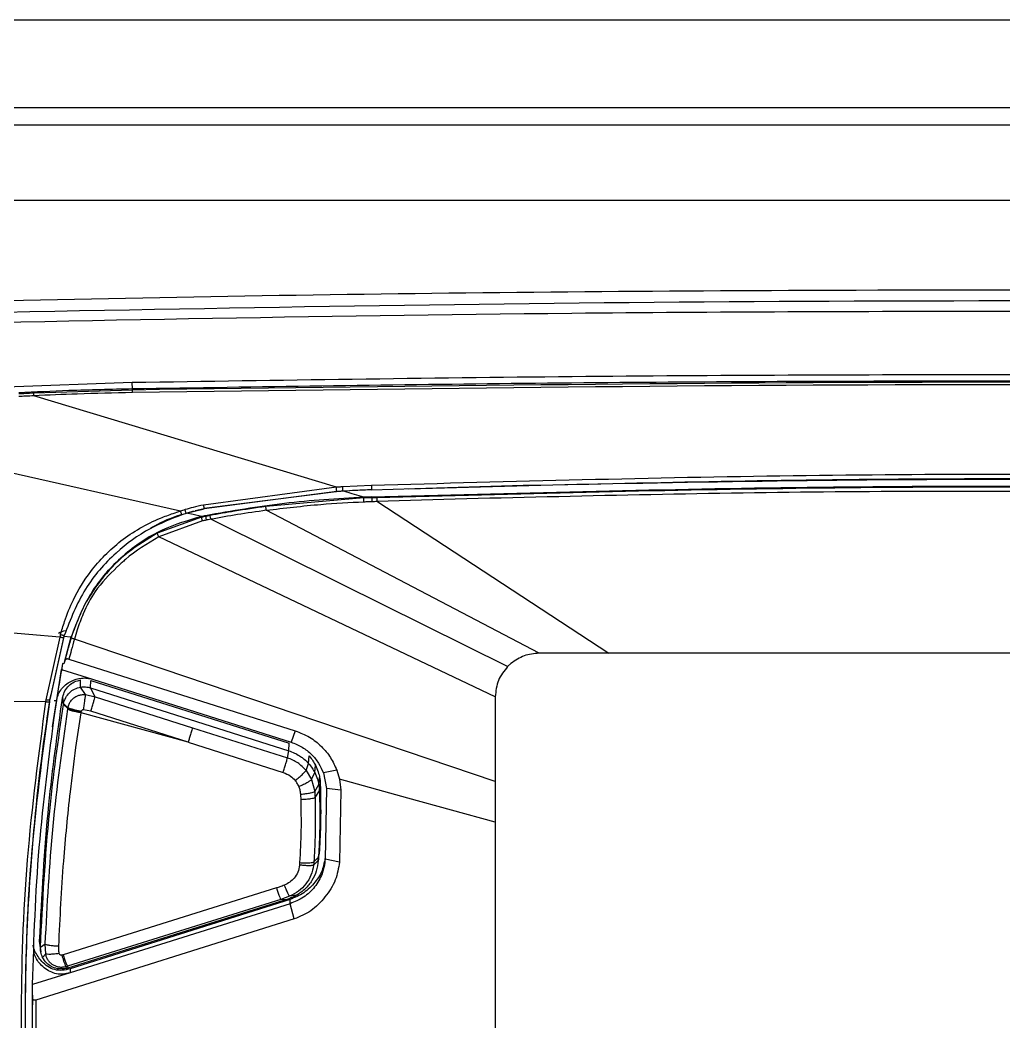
# Model space of a CAD drawing. Extents: x 409 to 498, y 628 to 778.
# Drawn here: x 450.586 to 453.391, y 648.216 to 651.072 of the extents above; entities that cross this region are included whole.
import ezdxf

# ---------------------------------------------------------------- set-up
doc = ezdxf.new("R2010")
doc.units = 0
doc.header["$MEASUREMENT"] = 0
doc.layers.add('1', color=4, linetype='Continuous')
doc.layers.add('GEOMETRY', color=4, linetype='Continuous', lineweight=25)

# ---------------------------------------------------------------- blocks, each defined once
blk = doc.blocks.new('2026_PULSE')
at = {"layer": 'GEOMETRY'}
for p, q in [((48.9714, 6.1118), (40.4886, 6.1118)), ((40.4886, 5.8628), (48.9714, 5.8628)), ((48.9714, 5.8126), (40.4886, 5.8126)), ((40.4886, 5.5983), (48.9714, 5.5983)), ((42.3291, 5.0782), (41.9688, 5.065)), ((42.3295, 5.0572), (42.0485, 5.0481)), ((42.3295, 5.0602), (42.3291, 5.0782)), ((42.3295, 5.0572), (42.3295, 5.0602)), ((42.9111, 4.78), (42.0489, 5.0407)), ((42.4669, 4.7121), (41.2895, 4.9767)), ((42.9111, 4.78), (42.532, 4.7293)), ((43.0108, 4.7851), (42.9291, 4.7812)), ((42.9298, 4.7695), (43.0112, 4.7734)), ((43.0112, 4.7728), (43.4432, 4.7856)), ((43.0112, 4.7735), (43.0112, 4.7728)), ((42.9119, 4.7676), (42.5343, 4.7183)), ((42.9183, 4.7681), (42.5344, 4.7191)), ((42.9891, 4.7495), (42.7099, 4.7251)), ((42.9119, 4.7683), (42.9298, 4.7695)), ((43.0118, 4.7525), (42.9891, 4.7517)), ((42.9891, 4.7495), (42.9891, 4.7517)), ((42.9891, 4.7495), (43.0118, 4.7504)), ((43.0118, 4.7504), (43.0118, 4.7525)), ((43.0118, 4.7504), (43.0259, 4.7508)), ((43.0262, 4.74), (43.2496, 4.747)), ((42.4826, 4.706), (42.5341, 4.7189)), ((42.5343, 4.7183), (42.5087, 4.7125)), ((43.4888, 4.3067), (42.7112, 4.7143)), ((43.0263, 4.74), (43.6871, 4.3067)), ((42.5269, 4.6946), (42.4005, 4.6487)), ((42.504, 4.7114), (42.4831, 4.7055)), ((42.5269, 4.6946), (42.5268, 4.6966)), ((42.5382, 4.6989), (42.5383, 4.697)), ((42.529, 4.6839), (42.405, 4.6388)), ((43.3638, 4.1829), (42.405, 4.6388)), ((42.1227, 4.3528), (41.5606, 4.399)), ((42.1227, 4.3528), (42.0828, 4.174)), ((42.1341, 4.3543), (42.0939, 4.175)), ((42.1332, 4.3511), (42.0969, 4.1884)), ((42.1246, 4.3594), (42.1227, 4.3528)), ((42.1545, 4.3526), (42.1341, 4.3543)), ((42.1545, 4.3526), (42.1342, 4.2767)), ((42.1545, 4.3524), (42.1545, 4.3526)), ((43.3638, 3.9413), (42.1643, 4.3469)), ((42.137, 4.2853), (42.1342, 4.2767)), ((42.1487, 4.2902), (42.7938, 4.0856)), ((43.6871, 4.3067), (43.4888, 4.3067)), ((45.9405, 4.3067), (43.6871, 4.3067)), ((42.1137, 4.1745), (42.1278, 4.2608)), ((42.1304, 4.2776), (42.1278, 4.2608)), ((42.1278, 4.2608), (42.2162, 4.2328)), ((42.1342, 4.2767), (42.1304, 4.2776)), ((43.4086, 4.2777), (43.3992, 4.2691)), ((42.182, 4.2103), (42.1817, 4.2307)), ((42.2102, 4.2082), (42.2109, 4.2287)), ((42.2109, 4.2287), (42.7763, 4.0508)), ((42.2162, 4.2327), (42.782, 4.0534)), ((42.1962, 4.1888), (42.182, 4.2103)), ((42.223, 4.1825), (42.2102, 4.2082)), ((42.2102, 4.2082), (42.7756, 4.0289)), ((41.8449, 4.1705), (42.082, 4.1691)), ((42.0828, 4.174), (42.082, 4.1691)), ((42.0969, 4.1884), (42.0936, 4.1737)), ((42.0939, 4.175), (42.0936, 4.1737)), ((42.113, 4.1719), (42.1048, 4.1173)), ((42.1128, 4.1703), (42.1126, 4.1719)), ((42.1129, 4.1694), (42.1137, 4.1745)), ((42.1327, 4.1608), (42.1304, 4.1792)), ((42.1332, 4.1636), (42.1309, 4.1821)), ((42.1962, 4.1888), (42.223, 4.1825)), ((42.223, 4.1825), (42.5006, 4.0944)), ((43.3638, 4.1829), (43.3638, 3.9413)), ((42.1022, 4.0968), (42.1129, 4.1694)), ((42.1327, 4.1608), (42.1332, 4.1636)), ((42.1455, 4.149), (42.1327, 4.1608)), ((42.1459, 4.1517), (42.1332, 4.1636)), ((42.1452, 4.1472), (42.1455, 4.149)), ((42.1459, 4.1517), (42.1455, 4.149)), ((42.2107, 4.1413), (42.1905, 4.1459)), ((42.4883, 4.0533), (42.2107, 4.1413)), ((42.1832, 4.1371), (42.1834, 4.1389)), ((42.4883, 4.0533), (42.1832, 4.1371)), ((42.1834, 4.1389), (42.1838, 4.1408)), ((42.5006, 4.0944), (42.7717, 4.0085)), ((42.7938, 4.0856), (42.782, 4.0533)), ((42.4883, 4.0533), (42.7593, 3.9673)), ((42.7717, 4.0085), (42.7756, 4.0289)), ((42.7756, 4.0289), (42.7763, 4.0508)), ((42.8314, 3.9928), (42.8332, 4.0141)), ((42.8245, 3.9728), (42.8314, 3.9928)), ((42.8245, 3.9728), (42.8404, 3.9469)), ((42.8491, 3.9669), (42.8514, 3.9877)), ((42.912, 3.9738), (42.874, 3.9655)), ((42.912, 3.9738), (42.9195, 3.9476)), ((42.8404, 3.9469), (42.8491, 3.9669)), ((42.8404, 3.9469), (42.8491, 3.9127)), ((42.874, 3.9655), (42.8826, 3.9212)), ((42.9195, 3.9476), (42.9232, 3.9169)), ((42.8491, 3.9127), (42.8608, 3.9323)), ((42.8501, 3.8958), (42.8627, 3.915)), ((42.8627, 3.915), (42.8651, 3.9348)), ((42.8826, 3.9212), (42.8793, 3.7199)), ((42.9232, 3.9169), (42.8826, 3.9212)), ((42.9232, 3.9169), (42.9199, 3.7115)), ((43.3638, 3.9413), (43.3638, 3.8255)), ((43.3638, 3.8255), (43.3638, 2.7022)), ((42.86, 3.7253), (42.8624, 3.7434)), ((42.8459, 3.7025), (42.8594, 3.7156)), ((42.8467, 3.7119), (42.86, 3.7253)), ((42.8587, 3.7084), (42.8612, 3.7281)), ((42.8594, 3.7156), (42.8619, 3.7353)), ((42.8785, 3.7116), (42.8803, 3.7256)), ((42.9199, 3.7115), (42.8793, 3.7199)), ((42.7401, 3.6377), (42.1321, 3.4471)), ((42.7525, 3.6052), (42.1445, 3.4145)), ((42.7726, 3.6061), (42.1455, 3.4095)), ((42.7789, 3.6049), (42.1525, 3.4073)), ((42.7776, 3.6141), (42.7525, 3.6052)), ((42.7525, 3.6052), (42.7726, 3.6061)), ((42.7977, 3.6171), (42.7776, 3.6141)), ((42.779, 3.5927), (42.7789, 3.6049)), ((42.779, 3.5929), (42.1517, 3.396)), ((42.7909, 3.5493), (42.779, 3.5928)), ((42.7909, 3.5493), (42.0543, 3.3183)), ((42.0674, 3.4683), (42.0651, 3.4865)), ((42.0663, 3.4737), (42.0651, 3.4865)), ((42.066, 3.4738), (42.0682, 3.4559)), ((42.0812, 3.478), (42.0674, 3.4683)), ((42.0825, 3.4496), (42.0812, 3.478)), ((42.0825, 3.4496), (42.0736, 3.4397)), ((42.1445, 3.4145), (42.1399, 3.4132)), ((42.1399, 3.4132), (42.1408, 3.4082)), ((42.1445, 3.4145), (42.1455, 3.4095)), ((42.1525, 3.4073), (42.1517, 3.396)), ((42.1517, 3.396), (42.0445, 3.3624)), ((42.0443, 3.3544), (42.0437, 3.3387)), ((42.044, 3.3387), (42.0445, 3.3264)), ((42.0442, 3.3387), (42.0443, 3.2777))]:
    blk.add_line(p, q, dxfattribs=at)
at = {"layer": 'GEOMETRY', "flags": 128}
for points in [[(42.9891, 4.7517), (42.9559, 4.7617), (42.9319, 4.7689)], [(42.5268, 4.6966), (42.5024, 4.7021), (42.4832, 4.7064)], [(43.3992, 4.2691), (42.9254, 4.5041), (42.5531, 4.6887)], [(42.1062, 4.1718), (42.11, 4.1718), (42.113, 4.1719)], [(42.8608, 3.9323), (42.8622, 3.9436), (42.8633, 3.9525)], [(43.3638, 3.8255), (43.115, 3.8939), (42.9195, 3.9476)]]:
    blk.add_lwpolyline(points, dxfattribs=at)
at = {"layer": 'GEOMETRY'}
for centre, radius, start, end in [((42.1918, 4.2062), 0.1735, 108.1511, 114.9969), ((42.3179, 3.4922), 0.1947, 193.7288, 203.9633)]:
    blk.add_arc(centre, radius, start, end, dxfattribs=at)
for points, knots in [([(48.3378, 5.2964), (47.6785, 5.3107), (46.3637, 5.3393), (44.5325, 5.3449), (42.8424, 5.3315), (41.8081, 5.3081), (41.2898, 5.2964)], [0, 0, 0, 0, 0.280654, 0.559718, 0.779346, 1, 1, 1, 1]), ([(48.2316, 5.2672), (47.4721, 5.2824), (45.9533, 5.3129), (43.6743, 5.3129), (42.1555, 5.2824), (41.3961, 5.2672)], [0, 0, 0, 0, 0.333334, 0.666666, 1, 1, 1, 1]), ([(48.231, 5.238), (47.5024, 5.2532), (46.3635, 5.277), (44.8138, 5.2823), (43.2642, 5.277), (42.1252, 5.2532), (41.3967, 5.238)], [0, 0, 0, 0, 0.319834, 0.5, 0.680165, 1, 1, 1, 1]), ([(47.2985, 5.0782), (46.8804, 5.0846), (46.0523, 5.0973), (44.8138, 5.1019), (43.5754, 5.0973), (42.7472, 5.0846), (42.3291, 5.0782)], [0, 0, 0, 0, 0.252409, 0.5, 0.747591, 1, 1, 1, 1]), ([(42.3295, 5.0602), (42.269, 5.0589), (42.161, 5.0565), (42.0531, 5.0513), (42.0056, 5.049)], [0, 0, 0, 0, 0.559592, 1, 1, 1, 1]), ([(47.2981, 5.0602), (46.9933, 5.0651), (46.3778, 5.0749), (45.4489, 5.082), (44.4574, 5.0832), (43.4168, 5.0772), (42.6894, 5.0658), (42.3295, 5.0602)], [0, 0, 0, 0, 0.184047, 0.371702, 0.560814, 0.782646, 1, 1, 1, 1]), ([(47.2981, 5.0572), (46.47, 5.0683), (44.8138, 5.0904), (43.1576, 5.0683), (42.3295, 5.0572)], [0, 0, 0, 0, 0.5, 1, 1, 1, 1]), ([(42.3296, 5.0499), (42.3296, 5.0509), (42.3295, 5.0529), (42.3295, 5.0551), (42.3295, 5.0566), (42.3295, 5.057), (42.3295, 5.0572)], [0, 0, 0, 0, 0.27493, 0.561047, 0.784829, 1, 1, 1, 1]), ([(47.298, 5.0499), (46.47, 5.061), (44.8138, 5.0833), (43.1577, 5.061), (42.3296, 5.0499)], [0, 0, 0, 0, 0.5, 1, 1, 1, 1]), ([(42.0485, 5.0481), (42.0405, 5.0477), (42.0262, 5.047), (42.0119, 5.0463), (42.0056, 5.046)], [0, 0, 0, 0, 0.560002, 1, 1, 1, 1]), ([(42.0489, 5.0407), (42.0409, 5.0403), (42.0266, 5.0396), (42.0123, 5.0389), (42.006, 5.0385)], [0, 0, 0, 0, 0.556852, 1, 1, 1, 1]), ([(42.0489, 5.0407), (42.0488, 5.0417), (42.0487, 5.0437), (42.0486, 5.046), (42.0486, 5.0474), (42.0485, 5.0479), (42.0485, 5.0481)], [0, 0, 0, 0, 0.2753858, 0.5616705, 0.785285, 1, 1, 1, 1]), ([(42.3296, 5.0499), (42.277, 5.0487), (42.1834, 5.0467), (42.0899, 5.0426), (42.0489, 5.0407)], [0, 0, 0, 0, 0.561413, 1, 1, 1, 1]), ([(46.6169, 4.7851), (46.2162, 4.796), (45.415, 4.8179), (44.2126, 4.8179), (43.4114, 4.796), (43.0108, 4.7851)], [0, 0, 0, 0, 0.333344, 0.666677, 1, 1, 1, 1]), ([(43.1166, 4.7759), (43.482, 4.7857), (44.2479, 4.8061), (45.3791, 4.8061), (46.1443, 4.7857), (46.5091, 4.776)], [0, 0, 0, 0, 0.323172, 0.677409, 1, 1, 1, 1]), ([(43.4432, 4.7856), (43.8976, 4.7944), (44.8066, 4.8119), (45.7155, 4.7946), (46.17, 4.786)], [0, 0, 0, 0, 0.5, 1, 1, 1, 1]), ([(42.9291, 4.7812), (42.9258, 4.7809), (42.9198, 4.7806), (42.9137, 4.7802), (42.9111, 4.78)], [0, 0, 0, 0, 0.5599994, 1, 1, 1, 1]), ([(42.9119, 4.7676), (42.9119, 4.7676), (42.9119, 4.7676), (42.9118, 4.7691), (42.9117, 4.7717), (42.9115, 4.7746), (42.9113, 4.7774), (42.9112, 4.7791), (42.9111, 4.78)], [0, 0, 0, 0, 0.171535, 0.36323, 0.564455, 0.720359, 0.866968, 1, 1, 1, 1]), ([(42.9299, 4.7688), (42.9299, 4.7688), (42.9299, 4.7688), (42.9298, 4.7703), (42.9297, 4.7728), (42.9295, 4.7758), (42.9293, 4.7786), (42.9292, 4.7803), (42.9291, 4.7812)], [0, 0, 0, 0, 0.171512, 0.363198, 0.564429, 0.720342, 0.866961, 1, 1, 1, 1]), ([(43.0112, 4.7727), (42.9962, 4.7721), (42.9691, 4.7711), (42.942, 4.7695), (42.9299, 4.7688)], [0, 0, 0, 0, 0.552789, 1, 1, 1, 1]), ([(43.0108, 4.7851), (43.0108, 4.7844), (43.0108, 4.7829), (43.0109, 4.7805), (43.011, 4.7781), (43.0111, 4.7759), (43.0112, 4.7742), (43.0112, 4.7731), (43.0112, 4.7726), (43.0112, 4.7727), (43.0112, 4.7728)], [0, 0, 0, 0, 0.113242, 0.236738, 0.367999, 0.50326, 0.63801, 0.767836, 0.889227, 1, 1, 1, 1]), ([(43.0118, 4.7525), (43.4131, 4.7634), (44.2129, 4.7849), (45.4147, 4.7849), (46.2145, 4.7634), (46.6158, 4.7525)], [0, 0, 0, 0, 0.334098, 0.665902, 1, 1, 1, 1]), ([(43.0259, 4.7508), (43.4241, 4.7615), (44.2176, 4.7827), (45.41, 4.7827), (46.2036, 4.7615), (46.6017, 4.7508)], [0, 0, 0, 0, 0.334092, 0.665908, 1, 1, 1, 1]), ([(43.2496, 4.747), (43.5996, 4.7555), (44.2997, 4.7724), (45, 4.7688), (45.3501, 4.7671)], [0, 0, 0, 0, 0.499998, 1, 1, 1, 1]), ([(42.9891, 4.7517), (42.9134, 4.7471), (42.7622, 4.738), (42.6129, 4.7119), (42.5382, 4.6989)], [0, 0, 0, 0, 0.4999132, 1, 1, 1, 1]), ([(42.9299, 4.7688), (42.9265, 4.7686), (42.9205, 4.7682), (42.9145, 4.7678), (42.9119, 4.7676)], [0, 0, 0, 0, 0.5599839, 1, 1, 1, 1]), ([(42.9895, 4.7387), (42.9894, 4.7401), (42.9893, 4.7429), (42.9892, 4.7464), (42.9891, 4.7487), (42.9891, 4.7492), (42.9891, 4.7495)], [0, 0, 0, 0, 0.271071, 0.5619961, 0.7886551, 1, 1, 1, 1]), ([(43.0118, 4.7504), (43.0118, 4.75), (43.0118, 4.7492), (43.0119, 4.7462), (43.012, 4.7428), (43.0121, 4.7406), (43.0121, 4.7396)], [0, 0, 0, 0, 0.271226, 0.562185, 0.788778, 1, 1, 1, 1]), ([(43.0259, 4.7508), (43.0259, 4.7504), (43.0259, 4.7496), (43.026, 4.7467), (43.0261, 4.7433), (43.0262, 4.7411), (43.0262, 4.74)], [0, 0, 0, 0, 0.271235, 0.562203, 0.788793, 1, 1, 1, 1]), ([(42.4797, 4.7162), (42.4773, 4.7155), (42.473, 4.7141), (42.4687, 4.7127), (42.4669, 4.7121)], [0, 0, 0, 0, 0.559975, 1, 1, 1, 1]), ([(42.532, 4.7293), (42.5221, 4.7272), (42.5045, 4.7235), (42.4873, 4.7184), (42.4797, 4.7162)], [0, 0, 0, 0, 0.559961, 1, 1, 1, 1]), ([(42.4828, 4.7062), (42.4828, 4.7064), (42.4826, 4.707), (42.4819, 4.7092), (42.4808, 4.7125), (42.4801, 4.715), (42.4797, 4.7162)], [0, 0, 0, 0, 0.140729, 0.410859, 0.720526, 1, 1, 1, 1]), ([(42.532, 4.7293), (42.5322, 4.7283), (42.5326, 4.7261), (42.5333, 4.7229), (42.5339, 4.7201), (42.5343, 4.7183), (42.5343, 4.7183), (42.5343, 4.7183)], [0, 0, 0, 0, 0.1775347, 0.3715886, 0.5717613, 0.7982283, 1, 1, 1, 1]), ([(42.7099, 4.7251), (42.6802, 4.7208), (42.6272, 4.7133), (42.5744, 4.7037), (42.5513, 4.6994)], [0, 0, 0, 0, 0.559995, 1, 1, 1, 1]), ([(42.7112, 4.7143), (42.6837, 4.7104), (42.6308, 4.7029), (42.5782, 4.6933), (42.5531, 4.6887)], [0, 0, 0, 0, 0.52082, 1, 1, 1, 1]), ([(42.7112, 4.7143), (42.711, 4.7156), (42.7107, 4.7185), (42.7102, 4.7219), (42.71, 4.7242), (42.71, 4.7248), (42.7099, 4.7251)], [0, 0, 0, 0, 0.270998, 0.56198, 0.788685, 1, 1, 1, 1]), ([(42.7112, 4.7143), (42.763, 4.7206), (42.8555, 4.7318), (42.9485, 4.7366), (42.9895, 4.7387)], [0, 0, 0, 0, 0.55999, 1, 1, 1, 1]), ([(42.9895, 4.7387), (42.9937, 4.7389), (43.0013, 4.7392), (43.0088, 4.7394), (43.0121, 4.7396)], [0, 0, 0, 0, 0.56, 1, 1, 1, 1]), ([(43.0121, 4.7396), (43.0148, 4.7396), (43.0195, 4.7398), (43.0242, 4.74), (43.0262, 4.74)], [0, 0, 0, 0, 0.56, 1, 1, 1, 1]), ([(42.1246, 4.3594), (42.1283, 4.372), (42.1384, 4.4061), (42.1636, 4.4684), (42.2132, 4.5497), (42.2953, 4.6329), (42.3807, 4.682), (42.4406, 4.7037), (42.4599, 4.7099), (42.4669, 4.7121)], [0, 0, 0, 0, 0.0770597, 0.2078361, 0.3925511, 0.6299511, 0.8820463, 0.9576271, 1, 1, 1, 1]), ([(42.4705, 4.7015), (42.4397, 4.6894), (42.3717, 4.6627), (42.2762, 4.5922), (42.187, 4.4907), (42.1529, 4.4032), (42.1351, 4.3577)], [0, 0, 0, 0, 0.198187, 0.436446, 0.706662, 1, 1, 1, 1]), ([(42.5268, 4.6966), (42.4886, 4.6854), (42.4072, 4.6617), (42.2975, 4.5865), (42.2048, 4.4822), (42.1711, 4.3956), (42.1545, 4.3526)], [0, 0, 0, 0, 0.223228, 0.475662, 0.73994, 1, 1, 1, 1]), ([(42.4702, 4.7022), (42.4683, 4.7016), (42.4415, 4.6929), (42.4106, 4.681), (42.3847, 4.6646), (42.3809, 4.6621)], [0, 0, 0, 0, 0.060763, 0.86145, 1, 1, 1, 1]), ([(42.4705, 4.7015), (42.4705, 4.7015), (42.4705, 4.7015), (42.47, 4.7028), (42.4692, 4.7051), (42.4681, 4.7084), (42.4672, 4.7109), (42.4669, 4.7121)], [0, 0, 0, 0, 0.173797, 0.365181, 0.564706, 0.793458, 1, 1, 1, 1]), ([(42.4831, 4.7055), (42.4808, 4.7048), (42.4766, 4.7035), (42.4724, 4.7021), (42.4705, 4.7015)], [0, 0, 0, 0, 0.554883, 1, 1, 1, 1]), ([(42.4831, 4.7055), (42.4831, 4.7055), (42.4831, 4.7054), (42.4829, 4.706), (42.4828, 4.7062)], [0, 0, 0, 0, 0.66525, 1, 1, 1, 1]), ([(42.5382, 4.6989), (42.5361, 4.6985), (42.5323, 4.6977), (42.5285, 4.6969), (42.5268, 4.6966)], [0, 0, 0, 0, 0.556861, 1, 1, 1, 1]), ([(42.5383, 4.697), (42.5362, 4.6965), (42.5324, 4.6958), (42.5286, 4.695), (42.5269, 4.6946)], [0, 0, 0, 0, 0.559998, 1, 1, 1, 1]), ([(42.529, 4.6839), (42.5287, 4.6852), (42.5281, 4.688), (42.5274, 4.6915), (42.527, 4.6938), (42.5269, 4.6943), (42.5269, 4.6946)], [0, 0, 0, 0, 0.270774, 0.561806, 0.788628, 1, 1, 1, 1]), ([(42.5402, 4.6862), (42.5381, 4.6858), (42.5343, 4.6851), (42.5306, 4.6843), (42.529, 4.6839)], [0, 0, 0, 0, 0.560038, 1, 1, 1, 1]), ([(42.5513, 4.6994), (42.5488, 4.699), (42.5445, 4.6981), (42.5402, 4.6973), (42.5383, 4.697)], [0, 0, 0, 0, 0.559997, 1, 1, 1, 1]), ([(42.5383, 4.697), (42.5384, 4.6966), (42.5384, 4.6957), (42.5389, 4.6928), (42.5395, 4.6894), (42.54, 4.6872), (42.5402, 4.6862)], [0, 0, 0, 0, 0.271139, 0.562255, 0.788923, 1, 1, 1, 1]), ([(42.5531, 4.6887), (42.5507, 4.6882), (42.5464, 4.6874), (42.5421, 4.6866), (42.5402, 4.6862)], [0, 0, 0, 0, 0.554774, 1, 1, 1, 1]), ([(42.5531, 4.6887), (42.5528, 4.69), (42.5523, 4.6928), (42.5517, 4.6963), (42.5513, 4.6986), (42.5513, 4.6991), (42.5513, 4.6994)], [0, 0, 0, 0, 0.271065, 0.562159, 0.788857, 1, 1, 1, 1]), ([(42.4005, 4.6487), (42.372, 4.6317), (42.3151, 4.5976), (42.2452, 4.5264), (42.1886, 4.4445), (42.1662, 4.3824), (42.155, 4.3514)], [0, 0, 0, 0, 0.25, 0.499978, 0.749976, 1, 1, 1, 1]), ([(42.405, 4.6388), (42.372, 4.6189), (42.3351, 4.5967), (42.3015, 4.5669), (42.2959, 4.5617), (42.2912, 4.5572), (42.2651, 4.5332), (42.2242, 4.4908), (42.1915, 4.4268), (42.1741, 4.3804), (42.1669, 4.3558), (42.1643, 4.3469)], [0, 0, 0, 0, 0.295047, 0.328286, 0.345263, 0.354138, 0.37872, 0.617754, 0.801777, 0.928551, 1, 1, 1, 1]), ([(42.405, 4.6388), (42.4044, 4.64), (42.4031, 4.6426), (42.4016, 4.6457), (42.4007, 4.6479), (42.4006, 4.6484), (42.4005, 4.6487)], [0, 0, 0, 0, 0.270715, 0.561902, 0.788786, 1, 1, 1, 1]), ([(42.1332, 4.3511), (42.1331, 4.351), (42.1328, 4.3508), (42.1314, 4.3509), (42.1291, 4.3512), (42.1261, 4.3519), (42.1238, 4.3525), (42.1227, 4.3528)], [0, 0, 0, 0, 0.1760758, 0.3666814, 0.5638517, 0.7910744, 1, 1, 1, 1]), ([(42.1351, 4.3577), (42.1349, 4.3575), (42.1346, 4.3574), (42.1333, 4.3574), (42.1319, 4.3576), (42.1302, 4.3579), (42.1278, 4.3585), (42.1259, 4.359), (42.1246, 4.3594)], [0, 0, 0, 0, 0.23861, 0.367814, 0.499995, 0.632178, 0.761383, 1, 1, 1, 1]), ([(42.1351, 4.3577), (42.1347, 4.3565), (42.1341, 4.3543), (42.1335, 4.3521), (42.1332, 4.3511)], [0, 0, 0, 0, 0.56, 1, 1, 1, 1]), ([(42.155, 4.3514), (42.1514, 4.3391), (42.145, 4.3172), (42.1395, 4.2951), (42.137, 4.2853)], [0, 0, 0, 0, 0.559999, 1, 1, 1, 1]), ([(42.1643, 4.3469), (42.1612, 4.3364), (42.1557, 4.3175), (42.1509, 4.2985), (42.1487, 4.2902)], [0, 0, 0, 0, 0.559986, 1, 1, 1, 1]), ([(42.155, 4.3514), (42.1549, 4.3516), (42.1548, 4.3521), (42.1546, 4.3523), (42.1545, 4.3524)], [0, 0, 0, 0, 0.527075, 1, 1, 1, 1]), ([(42.1643, 4.3469), (42.1631, 4.3473), (42.1607, 4.3481), (42.1576, 4.3495), (42.1554, 4.3506), (42.1551, 4.3512), (42.155, 4.3514)], [0, 0, 0, 0, 0.240752, 0.499997, 0.759241, 1, 1, 1, 1]), ([(42.137, 4.2853), (42.1376, 4.2864), (42.1387, 4.2885), (42.1413, 4.2907), (42.1431, 4.2915), (42.1438, 4.2915), (42.1449, 4.2913), (42.1466, 4.2908), (42.148, 4.2904), (42.1487, 4.2902)], [0, 0, 0, 0, 0.315829, 0.650476, 0.670316, 0.696605, 0.770837, 0.873559, 1, 1, 1, 1]), ([(43.4888, 4.3067), (43.4742, 4.3054), (43.4448, 4.3027), (43.4207, 4.2861), (43.4086, 4.2777)], [0, 0, 0, 0, 0.498784, 1, 1, 1, 1]), ([(42.1304, 4.2776), (42.1274, 4.2601), (42.1214, 4.225), (42.1158, 4.1897), (42.113, 4.172), (42.113, 4.1719)], [0, 0, 0, 0, 0.498513, 0.997072, 1, 1, 1, 1]), ([(43.3992, 4.2691), (43.3891, 4.2565), (43.3688, 4.2311), (43.3655, 4.199), (43.3638, 4.1829)], [0, 0, 0, 0, 0.500056, 1, 1, 1, 1]), ([(42.1137, 4.1745), (42.1153, 4.1801), (42.1184, 4.1909), (42.1272, 4.2054), (42.1391, 4.2175), (42.1577, 4.2297), (42.1793, 4.2362), (42.2008, 4.2366), (42.2111, 4.234), (42.2162, 4.2327)], [0, 0, 0, 0, 0.131449, 0.256996, 0.383093, 0.516111, 0.759671, 0.881341, 1, 1, 1, 1]), ([(42.1309, 4.1821), (42.1327, 4.1881), (42.1363, 4.2), (42.1481, 4.2148), (42.1635, 4.2261), (42.1756, 4.2292), (42.1817, 4.2307)], [0, 0, 0, 0, 0.249906, 0.499689, 0.749375, 1, 1, 1, 1]), ([(42.1332, 4.1636), (42.1349, 4.1693), (42.1383, 4.1808), (42.1497, 4.195), (42.1644, 4.2058), (42.1762, 4.2088), (42.182, 4.2103)], [0, 0, 0, 0, 0.249972, 0.499978, 0.75009, 1, 1, 1, 1]), ([(42.182, 4.2103), (42.1868, 4.2108), (42.1963, 4.2118), (42.2055, 4.2094), (42.2102, 4.2082)], [0, 0, 0, 0, 0.499089, 1, 1, 1, 1]), ([(42.0934, 4.1715), (42.0885, 4.1387), (42.0639, 3.9744), (42.0361, 3.7003), (42.0213, 3.3494), (42.0261, 3.0207), (42.0481, 2.6913), (42.0784, 2.4724), (42.0936, 2.363)], [0, 0, 0, 0, 0.05488, 0.274513, 0.454775, 0.635037, 0.817518, 1, 1, 1, 1]), ([(42.0651, 3.4865), (42.0718, 3.6163), (42.0837, 3.8482), (42.1161, 4.0781), (42.1304, 4.1792)], [0, 0, 0, 0, 0.56, 1, 1, 1, 1]), ([(42.0936, 4.1737), (42.0934, 4.1736), (42.0931, 4.1733), (42.0917, 4.1732), (42.0903, 4.1732), (42.0886, 4.1733), (42.0861, 4.1735), (42.0841, 4.1738), (42.0828, 4.174)], [0, 0, 0, 0, 0.23855, 0.367733, 0.499906, 0.632093, 0.761316, 1, 1, 1, 1]), ([(42.0936, 4.1737), (42.0935, 4.1728), (42.0932, 4.1712), (42.093, 4.1695), (42.0928, 4.1688)], [0, 0, 0, 0, 0.559998, 1, 1, 1, 1]), ([(42.1304, 4.1792), (42.1305, 4.1798), (42.1307, 4.1808), (42.1309, 4.1817), (42.1309, 4.1821)], [0, 0, 0, 0, 0.56, 1, 1, 1, 1]), ([(42.1459, 4.1517), (42.1468, 4.1552), (42.1484, 4.1618), (42.1541, 4.1715), (42.1626, 4.1802), (42.1734, 4.1862), (42.1849, 4.1893), (42.1922, 4.189), (42.1962, 4.1888)], [0, 0, 0, 0, 0.159099, 0.294057, 0.488798, 0.681926, 0.826019, 1, 1, 1, 1]), ([(42.1905, 4.1459), (42.1911, 4.1503), (42.1923, 4.1594), (42.1941, 4.1724), (42.1955, 4.1831), (42.196, 4.1869), (42.1962, 4.1888)], [0, 0, 0, 0, 0.24248, 0.5000022, 0.757523, 1, 1, 1, 1]), ([(42.2107, 4.1413), (42.212, 4.1455), (42.2147, 4.1541), (42.2185, 4.1665), (42.2215, 4.1768), (42.2225, 4.1806), (42.223, 4.1825)], [0, 0, 0, 0, 0.242049, 0.499112, 0.756658, 1, 1, 1, 1]), ([(42.0821, 4.1691), (42.0622, 4.019), (42.0225, 3.7187), (42.0076, 3.2644), (42.0226, 2.8101), (42.0624, 2.5099), (42.0823, 2.3597)], [0, 0, 0, 0, 0.25, 0.499999, 0.749997, 1, 1, 1, 1]), ([(42.0674, 3.4683), (42.074, 3.5981), (42.0859, 3.8299), (42.1184, 4.0597), (42.1327, 4.1608)], [0, 0, 0, 0, 0.559996, 1, 1, 1, 1]), ([(42.0812, 3.478), (42.087, 3.59), (42.0988, 3.8139), (42.1297, 4.0361), (42.1452, 4.1472)], [0, 0, 0, 0, 0.500004, 1, 1, 1, 1]), ([(42.082, 4.1691), (42.083, 4.1689), (42.085, 4.1686), (42.0878, 4.1684), (42.0905, 4.1683), (42.0924, 4.1684), (42.0927, 4.1687), (42.0928, 4.1688)], [0, 0, 0, 0, 0.176057, 0.36664, 0.563796, 0.791029, 1, 1, 1, 1]), ([(42.1832, 4.1371), (42.1784, 4.1379), (42.1685, 4.1396), (42.1566, 4.1425), (42.1486, 4.1452), (42.1463, 4.1465), (42.1452, 4.1472)], [0, 0, 0, 0, 0.27299, 0.56173, 0.78701, 1, 1, 1, 1]), ([(42.1835, 4.1389), (42.1786, 4.1397), (42.1687, 4.1414), (42.1569, 4.1443), (42.1489, 4.147), (42.1466, 4.1483), (42.1455, 4.149)], [0, 0, 0, 0, 0.27299, 0.56173, 0.787009, 1, 1, 1, 1]), ([(42.1838, 4.1408), (42.1804, 4.1415), (42.1734, 4.1428), (42.1623, 4.1456), (42.1537, 4.1482), (42.1482, 4.1503), (42.1467, 4.1513), (42.1459, 4.1517)], [0, 0, 0, 0, 0.194199, 0.398142, 0.686708, 0.842372, 1, 1, 1, 1]), ([(42.1905, 4.1459), (42.1901, 4.1459), (42.1894, 4.146), (42.1879, 4.1457), (42.1862, 4.1447), (42.1848, 4.1433), (42.184, 4.1419), (42.1838, 4.1412), (42.1838, 4.1408)], [0, 0, 0, 0, 0.1148886, 0.2314341, 0.4886369, 0.7521274, 0.8756753, 1, 1, 1, 1]), ([(42.1196, 3.4722), (42.1236, 3.5527), (42.1309, 3.6996), (42.1496, 3.8881), (42.1671, 4.0291), (42.1782, 4.104), (42.1832, 4.1371)], [0, 0, 0, 0, 0.3620253, 0.6602164, 0.8497903, 1, 1, 1, 1]), ([(42.5006, 4.0944), (42.5001, 4.0923), (42.4989, 4.0879), (42.4956, 4.0766), (42.4919, 4.0645), (42.4894, 4.0569), (42.4883, 4.0533)], [0, 0, 0, 0, 0.2728001, 0.5617777, 0.7871983, 1, 1, 1, 1]), ([(42.7938, 4.0856), (42.8077, 4.0802), (42.835, 4.0695), (42.8687, 4.0426), (42.8955, 4.0108), (42.9065, 3.986), (42.912, 3.9738)], [0, 0, 0, 0, 0.264448, 0.517547, 0.761335, 1, 1, 1, 1]), ([(42.7756, 4.0289), (42.7861, 4.0248), (42.7985, 4.0198), (42.8123, 4.0103), (42.8212, 4.0034), (42.8275, 3.9969), (42.8314, 3.9928)], [0, 0, 0, 0, 0.499722, 0.593479, 0.749956, 1, 1, 1, 1]), ([(42.7819, 4.0533), (42.7928, 4.049), (42.8141, 4.0406), (42.8405, 4.0193), (42.8613, 3.9944), (42.8698, 3.975), (42.874, 3.9655)], [0, 0, 0, 0, 0.265097, 0.518385, 0.761945, 1, 1, 1, 1]), ([(42.7593, 3.9673), (42.7607, 3.9715), (42.7634, 3.9802), (42.7672, 3.9925), (42.7702, 4.0028), (42.7712, 4.0066), (42.7717, 4.0085)], [0, 0, 0, 0, 0.242689, 0.500004, 0.757317, 1, 1, 1, 1]), ([(42.8245, 3.9728), (42.817, 3.9807), (42.802, 3.9964), (42.7818, 4.0045), (42.7717, 4.0085)], [0, 0, 0, 0, 0.499988, 1, 1, 1, 1]), ([(42.8332, 4.0141), (42.8371, 4.0095), (42.8439, 4.0012), (42.8491, 3.9919), (42.8514, 3.9877)], [0, 0, 0, 0, 0.560121, 1, 1, 1, 1]), ([(42.7937, 3.9441), (42.7975, 3.9472), (42.8055, 3.9537), (42.8151, 3.9625), (42.8217, 3.9691), (42.8236, 3.9716), (42.8245, 3.9728)], [0, 0, 0, 0, 0.272707, 0.561804, 0.787295, 1, 1, 1, 1]), ([(42.8314, 3.9928), (42.8351, 3.9883), (42.8419, 3.9802), (42.8469, 3.9709), (42.8491, 3.9669)], [0, 0, 0, 0, 0.559997, 1, 1, 1, 1]), ([(42.8514, 3.9877), (42.8543, 3.9814), (42.8595, 3.97), (42.8621, 3.9579), (42.8633, 3.9525)], [0, 0, 0, 0, 0.5599131, 1, 1, 1, 1]), ([(42.7593, 3.9673), (42.7667, 3.9643), (42.7798, 3.9589), (42.7894, 3.9486), (42.7937, 3.9441)], [0, 0, 0, 0, 0.559487, 1, 1, 1, 1]), ([(42.804, 3.9272), (42.8022, 3.9307), (42.7994, 3.9367), (42.7953, 3.9419), (42.7937, 3.9441)], [0, 0, 0, 0, 0.592424, 1, 1, 1, 1]), ([(42.804, 3.9272), (42.8085, 3.9292), (42.818, 3.9334), (42.8294, 3.9393), (42.8371, 3.944), (42.8394, 3.9459), (42.8404, 3.9469)], [0, 0, 0, 0, 0.272666, 0.561812, 0.787333, 1, 1, 1, 1]), ([(42.8491, 3.9669), (42.852, 3.9607), (42.8572, 3.9495), (42.8597, 3.9376), (42.8608, 3.9323)], [0, 0, 0, 0, 0.559909, 1, 1, 1, 1]), ([(42.8633, 3.9525), (42.8638, 3.9492), (42.8647, 3.9433), (42.865, 3.9374), (42.8651, 3.9348)], [0, 0, 0, 0, 0.560087, 1, 1, 1, 1]), ([(42.8096, 3.905), (42.809, 3.9093), (42.808, 3.9169), (42.8052, 3.9241), (42.804, 3.9272)], [0, 0, 0, 0, 0.566052, 1, 1, 1, 1]), ([(42.8627, 3.915), (42.8634, 3.8795), (42.8647, 3.8163), (42.8615, 3.7531), (42.86, 3.7253)], [0, 0, 0, 0, 0.559986, 1, 1, 1, 1]), ([(42.8608, 3.9323), (42.8613, 3.9291), (42.8622, 3.9233), (42.8625, 3.9175), (42.8627, 3.915)], [0, 0, 0, 0, 0.560119, 1, 1, 1, 1]), ([(42.8651, 3.9348), (42.8659, 3.8991), (42.8672, 3.8352), (42.8639, 3.7715), (42.8624, 3.7434)], [0, 0, 0, 0, 0.559985, 1, 1, 1, 1]), ([(42.8072, 3.71), (42.8088, 3.7406), (42.812, 3.8006), (42.8109, 3.8608), (42.8104, 3.8903)], [0, 0, 0, 0, 0.508154, 1, 1, 1, 1]), ([(42.8096, 3.905), (42.8146, 3.9055), (42.8248, 3.9065), (42.8372, 3.9087), (42.8456, 3.9108), (42.848, 3.9121), (42.8491, 3.9127)], [0, 0, 0, 0, 0.27263, 0.561822, 0.78737, 1, 1, 1, 1]), ([(42.8104, 3.8903), (42.8103, 3.893), (42.8101, 3.8979), (42.8098, 3.9028), (42.8096, 3.905)], [0, 0, 0, 0, 0.553542, 1, 1, 1, 1]), ([(42.8104, 3.8903), (42.8154, 3.8905), (42.8257, 3.891), (42.8381, 3.8924), (42.8465, 3.8941), (42.8489, 3.8952), (42.8501, 3.8958)], [0, 0, 0, 0, 0.272666, 0.561809, 0.787329, 1, 1, 1, 1]), ([(42.8501, 3.8958), (42.8506, 3.8582), (42.8515, 3.7969), (42.8481, 3.7356), (42.8467, 3.7119)], [0, 0, 0, 0, 0.6117696, 1, 1, 1, 1]), ([(42.8491, 3.9127), (42.8494, 3.9095), (42.8498, 3.9038), (42.85, 3.8982), (42.8501, 3.8958)], [0, 0, 0, 0, 0.566696, 1, 1, 1, 1]), ([(42.8624, 3.7434), (42.8623, 3.7419), (42.8621, 3.7392), (42.8619, 3.7365), (42.8619, 3.7353)], [0, 0, 0, 0, 0.559809, 1, 1, 1, 1]), ([(42.8793, 3.7199), (42.8772, 3.7057), (42.8728, 3.6772), (42.8504, 3.6396), (42.8189, 3.6093), (42.7922, 3.5983), (42.779, 3.5929)], [0, 0, 0, 0, 0.250725, 0.501664, 0.751959, 1, 1, 1, 1]), ([(42.8594, 3.7156), (42.858, 3.7056), (42.8552, 3.6857), (42.8419, 3.6582), (42.823, 3.6341), (42.8062, 3.6228), (42.7977, 3.6171)], [0, 0, 0, 0, 0.249993, 0.499986, 0.749984, 1, 1, 1, 1]), ([(42.86, 3.7253), (42.8599, 3.7235), (42.8597, 3.7203), (42.8595, 3.7171), (42.8594, 3.7156)], [0, 0, 0, 0, 0.559999, 1, 1, 1, 1]), ([(42.8065, 3.7029), (42.805, 3.6961), (42.8022, 3.6827), (42.7916, 3.6664), (42.7784, 3.6535), (42.7678, 3.6483), (42.7623, 3.6456)], [0, 0, 0, 0, 0.277136, 0.538793, 0.757998, 1, 1, 1, 1]), ([(42.8459, 3.7025), (42.8439, 3.6929), (42.84, 3.6738), (42.8247, 3.6484), (42.804, 3.6272), (42.7864, 3.6185), (42.7776, 3.6141)], [0, 0, 0, 0, 0.250522, 0.500603, 0.750422, 1, 1, 1, 1]), ([(42.8763, 3.7124), (42.8751, 3.7056), (42.8714, 3.6843), (42.8509, 3.6534), (42.8197, 3.6217), (42.7924, 3.6106), (42.7788, 3.6051)], [0, 0, 0, 0, 0.1368202, 0.4252313, 0.7152175, 1, 1, 1, 1]), ([(42.9199, 3.7115), (42.917, 3.6942), (42.9109, 3.658), (42.8799, 3.6112), (42.8411, 3.5704), (42.8072, 3.5561), (42.7909, 3.5493)], [0, 0, 0, 0, 0.240015, 0.500765, 0.760091, 1, 1, 1, 1]), ([(42.8065, 3.7029), (42.8066, 3.7043), (42.8069, 3.7066), (42.8071, 3.709), (42.8072, 3.71)], [0, 0, 0, 0, 0.561047, 1, 1, 1, 1]), ([(42.8459, 3.7025), (42.8443, 3.702), (42.841, 3.7011), (42.8303, 3.701), (42.8183, 3.7016), (42.8103, 3.7025), (42.8065, 3.7029)], [0, 0, 0, 0, 0.272654, 0.561812, 0.787341, 1, 1, 1, 1]), ([(42.8072, 3.71), (42.8121, 3.7098), (42.8224, 3.7093), (42.8347, 3.7096), (42.8432, 3.7105), (42.8456, 3.7114), (42.8467, 3.7119)], [0, 0, 0, 0, 0.272671, 0.561811, 0.787329, 1, 1, 1, 1]), ([(42.8467, 3.7119), (42.8466, 3.7101), (42.8464, 3.707), (42.846, 3.7039), (42.8459, 3.7025)], [0, 0, 0, 0, 0.559305, 1, 1, 1, 1]), ([(42.7623, 3.6456), (42.7582, 3.644), (42.7509, 3.6412), (42.7434, 3.6388), (42.7401, 3.6377)], [0, 0, 0, 0, 0.559692, 1, 1, 1, 1]), ([(42.7401, 3.6377), (42.7415, 3.6336), (42.7442, 3.6252), (42.748, 3.6147), (42.751, 3.6073), (42.752, 3.6058), (42.7525, 3.6052)], [0, 0, 0, 0, 0.242323, 0.499526, 0.756987, 1, 1, 1, 1]), ([(42.7623, 3.6456), (42.7642, 3.6411), (42.7681, 3.6319), (42.7729, 3.6218), (42.7762, 3.6156), (42.7771, 3.6146), (42.7776, 3.6141)], [0, 0, 0, 0, 0.272665, 0.561816, 0.787338, 1, 1, 1, 1]), ([(42.7977, 3.6171), (42.7932, 3.6147), (42.7851, 3.6104), (42.7764, 3.6074), (42.7726, 3.6061)], [0, 0, 0, 0, 0.5601932, 1, 1, 1, 1]), ([(42.1525, 3.4075), (42.1449, 3.4056), (42.1303, 3.4018), (42.108, 3.4039), (42.0877, 3.4129), (42.0678, 3.4308), (42.0539, 3.4514), (42.0473, 3.468), (42.0469, 3.4738), (42.0469, 3.4744)], [0, 0, 0, 0, 0.165319, 0.315119, 0.463863, 0.6263, 0.877319, 0.986621, 1, 1, 1, 1]), ([(42.1517, 3.396), (42.1451, 3.3944), (42.1325, 3.3912), (42.1129, 3.3924), (42.0943, 3.3988), (42.0778, 3.4097), (42.0638, 3.4232), (42.0539, 3.4389), (42.0488, 3.4522), (42.0484, 3.4601), (42.0483, 3.4621)], [0, 0, 0, 0, 0.143693, 0.278509, 0.413895, 0.559186, 0.699306, 0.829582, 0.9574, 1, 1, 1, 1]), ([(42.0736, 3.4397), (42.0715, 3.4449), (42.0677, 3.454), (42.0674, 3.4639), (42.0674, 3.4683)], [0, 0, 0, 0, 0.560416, 1, 1, 1, 1]), ([(42.0812, 3.478), (42.0827, 3.4773), (42.086, 3.4758), (42.0963, 3.474), (42.108, 3.4728), (42.1158, 3.4724), (42.1196, 3.4722)], [0, 0, 0, 0, 0.27299, 0.561738, 0.787018, 1, 1, 1, 1]), ([(42.1207, 3.4508), (42.1203, 3.4545), (42.1194, 3.4616), (42.1196, 3.4688), (42.1196, 3.4722)], [0, 0, 0, 0, 0.527202, 1, 1, 1, 1]), ([(42.1408, 3.4082), (42.1342, 3.4073), (42.1209, 3.4056), (42.1066, 3.4099), (42.0948, 3.4159), (42.0837, 3.4237), (42.0772, 3.4341), (42.0736, 3.4397)], [0, 0, 0, 0, 0.24941, 0.49931, 0.543131, 0.749689, 1, 1, 1, 1]), ([(42.1207, 3.4508), (42.1164, 3.4502), (42.1074, 3.4491), (42.0955, 3.4483), (42.0863, 3.4484), (42.0838, 3.4492), (42.0825, 3.4496)], [0, 0, 0, 0, 0.242606, 0.500003, 0.757398, 1, 1, 1, 1]), ([(42.1399, 3.4132), (42.1368, 3.4125), (42.1304, 3.4111), (42.1206, 3.4116), (42.1112, 3.4141), (42.1025, 3.4184), (42.0949, 3.4244), (42.0889, 3.4319), (42.0845, 3.4404), (42.0832, 3.4466), (42.0825, 3.4496)], [0, 0, 0, 0, 0.1258, 0.252091, 0.378056, 0.503594, 0.628704, 0.753333, 0.877324, 1, 1, 1, 1]), ([(42.1287, 3.446), (42.1281, 3.446), (42.1268, 3.4458), (42.1249, 3.4465), (42.1233, 3.4474), (42.122, 3.4485), (42.1211, 3.4496), (42.1209, 3.4504), (42.1207, 3.4508)], [0, 0, 0, 0, 0.178274, 0.376067, 0.582035, 0.737823, 0.878759, 1, 1, 1, 1]), ([(42.1321, 3.4471), (42.1315, 3.4469), (42.1304, 3.4465), (42.1292, 3.4462), (42.1287, 3.446)], [0, 0, 0, 0, 0.559741, 1, 1, 1, 1]), ([(42.1321, 3.4471), (42.1335, 3.443), (42.1363, 3.4345), (42.14, 3.4241), (42.1431, 3.4166), (42.144, 3.4152), (42.1445, 3.4145)], [0, 0, 0, 0, 0.242678, 0.500015, 0.757343, 1, 1, 1, 1]), ([(42.1455, 3.4095), (42.1446, 3.4092), (42.1431, 3.4088), (42.1415, 3.4084), (42.1408, 3.4082)], [0, 0, 0, 0, 0.560216, 1, 1, 1, 1]), ([(42.0445, 3.3264), (42.0443, 3.302), (42.044, 3.2584), (42.0444, 3.2148), (42.0446, 3.1956)], [0, 0, 0, 0, 0.559999, 1, 1, 1, 1]), ([(42.0543, 3.3183), (42.0535, 3.3181), (42.0521, 3.3177), (42.0501, 3.3176), (42.0484, 3.318), (42.0469, 3.3188), (42.0459, 3.3201), (42.0447, 3.3226), (42.0446, 3.3248), (42.0445, 3.3264)], [0, 0, 0, 0, 0.126556, 0.236513, 0.337294, 0.438366, 0.54912, 0.676829, 1, 1, 1, 1]), ([(42.0543, 3.3183), (42.0541, 3.2964), (42.0539, 3.2573), (42.0542, 3.2182), (42.0544, 3.201)], [0, 0, 0, 0, 0.559921, 1, 1, 1, 1])]:
    blk.add_open_spline(points, degree=3, knots=knots, dxfattribs=at)
for points in [[(42.0928, 4.1688), (42.073, 4.0189), (42.0334, 3.7192), (42.0185, 3.2657), (42.0335, 2.8122), (42.0732, 2.5125), (42.0931, 2.3627)], [(42.1048, 4.1173), (42.0881, 3.988), (42.0548, 3.7295), (42.0473, 3.469), (42.0436, 3.3387)]]:
    blk.add_open_spline(points, degree=3, dxfattribs=at)

msp = doc.modelspace()

# ---------------------------------------------------------------- block references
at = {"layer": '1'}
msp.add_blockref('2026_PULSE', (408.577, 644.9604), dxfattribs=at)

doc.saveas('drawing.dxf')
